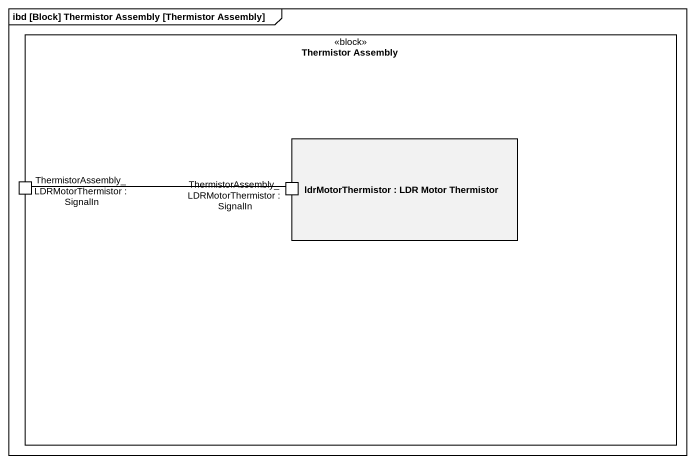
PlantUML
@startuml
mainframe ibd [Block] Thermistor Assembly [Thermistor Assembly]
rectangle "Thermistor Assembly" as Thermistor_Assembly <<block>> {
  rectangle "ldrMotorThermistor : LDR Motor Thermistor" as ldrMotorThermistor {
    port "ThermistorAssembly_LDRMotorThermistor : SignalIn" as ThermistorAssembly_2
  }
  port "ThermistorAssembly_LDRMotorThermistor : SignalIn" as ThermistorAssembly
}
ThermistorAssembly -right- ThermistorAssembly_2
@enduml
